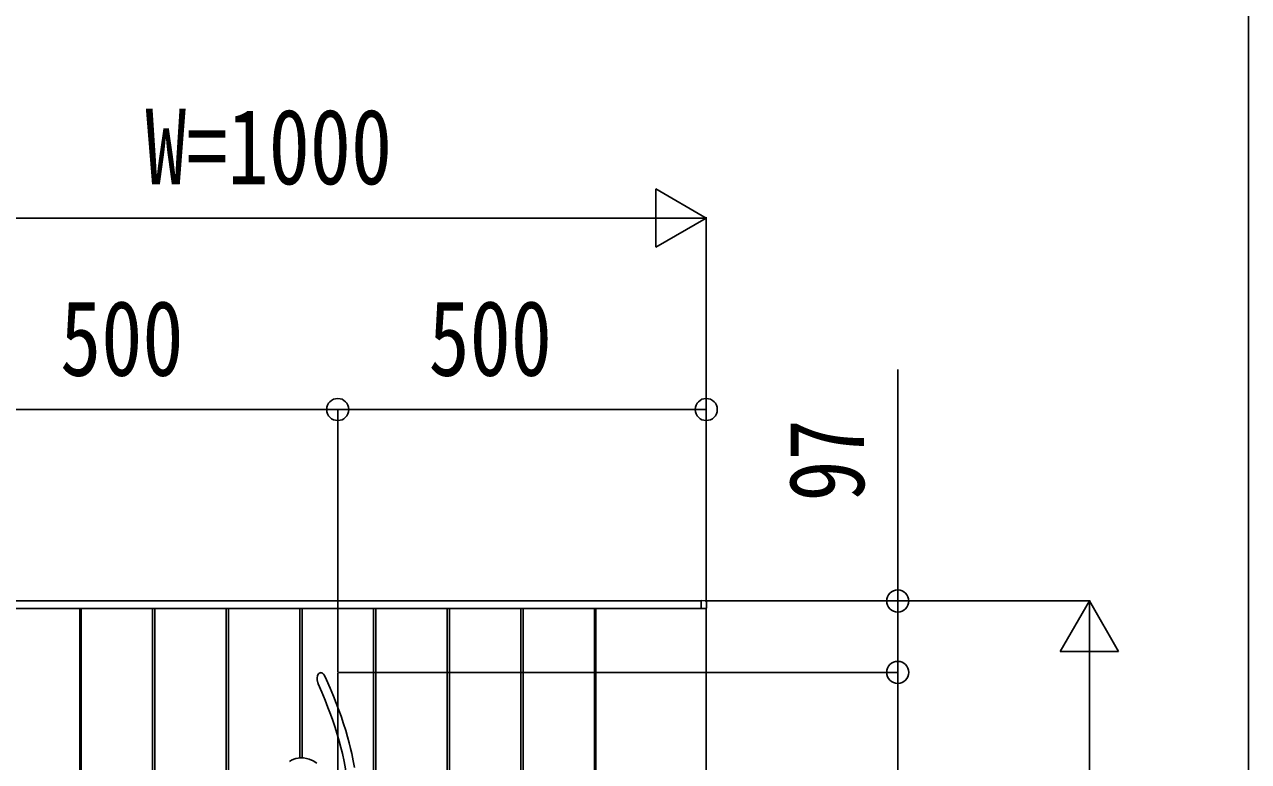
# Model space of a CAD drawing. Units: millimetres, scale not verified. Extents: x -14718 to 14718, y -10395 to 10395.
# Drawn here: x -1043 to 619, y -1005 to -5 of the extents above; entities that cross this region are included whole.
import ezdxf
from ezdxf.enums import TextEntityAlignment as Align

# ---------------------------------------------------------------- set-up
doc = ezdxf.new("R2010")
doc.units = ezdxf.units.MM
doc.header["$LTSCALE"] = 40
for name, color, linetype in [('0-1_USER1', 3, 'Continuous'), ('0-3_YKK_13', 4, 'Continuous'), ('0-4_YKK_A1', 4, 'Continuous'), ('0-5_YKK_D', 6, 'Continuous')]:
    doc.layers.add(name, color=color, linetype=linetype)
doc.styles.add('ＭＳ ゴシック', font='')
doc.styles.get('ＭＳ ゴシック').set_extended_font_data('MS Gothic')

msp = doc.modelspace()

# ---------------------------------------------------------------- linework, layer by layer
at = {"layer": '0-1_USER1'}
msp.add_line((618.57, 9712.5), (618.57, -8187.5), dxfattribs=at)
at = {"layer": '0-3_YKK_13'}
msp.add_line((-617.43, -884.5), (-617.43, -1884.5), dxfattribs=at)
for points in [[(-644.11, -899.77), (-644.11, -899.77), (-644.12, -899.74), (-644.19, -899.57), (-644.55, -898.63), (-645.49, -894.69), (-645.56, -891.83), (-644.96, -888.9), (-644.39, -887.61), (-643.57, -886.39), (-642.7, -885.55), (-641.58, -884.94), (-640.8, -884.78), (-640, -884.84), (-639.36, -885.04), (-638.36, -885.62), (-637.04, -886.89), (-635.68, -888.76), (-634.46, -890.88), (-634.28, -891.26)], [(-594.96, -1013.44), (-596.55, -1004.47), (-598.55, -994.59), (-600.13, -987.59), (-601.98, -980.11), (-604.14, -972.09), (-606.65, -963.46), (-609.59, -954.15), (-613.03, -944.05), (-616.11, -935.51), (-619.59, -926.35), (-623.5, -916.52), (-627.89, -905.94), (-632.82, -894.53), (-634.29, -891.26)], [(-644.11, -899.77), (-644.09, -899.82), (-639.12, -911.34), (-634.69, -922.01), (-630.76, -931.93), (-627.28, -941.16), (-624.19, -949.78), (-621.46, -957.85), (-618.21, -968.15), (-615.48, -977.65), (-613.18, -986.46), (-611.24, -994.67), (-608.98, -1005.52), (-607.18, -1015.51), (-605.74, -1024.77), (-604.59, -1033.23)], [(-646.01, -1007.83), (-651.05, -1004.65), (-656.41, -1002.25), (-660.14, -1001.16), (-664.02, -1000.52), (-668.05, -1000.41), (-671.16, -1000.72), (-674.26, -1001.37), (-677.27, -1002.37), (-680.13, -1003.73), (-682.84, -1005.53)]]:
    msp.add_lwpolyline(points, dxfattribs=at)
at = {"layer": '0-4_YKK_A1'}
for p, q in [((-1110.43, -787.5), (-124.43, -787.5)), ((-124.43, -797.5), (-124.43, -787.5)), ((-124.43, -797.2), (-124.43, -787.53)), ((-118.34, -787.37), (-123.9, -787.03)), ((-116.93, -788.87), (-116.93, -797)), ((-1117.43, -797.5), (-117.43, -797.5)), ((-967.43, -797.5), (-967.43, -1977.5)), ((-965.93, -797.5), (-965.93, -1977.5)), ((-868.93, -797.5), (-868.93, -1977.5)), ((-865.93, -797.5), (-865.93, -1977.5)), ((-768.93, -797.5), (-768.93, -1977.5)), ((-765.93, -797.5), (-765.93, -1977.5)), ((-668.93, -797.5), (-668.93, -1000.5)), ((-665.93, -797.5), (-665.93, -1000.47)), ((-568.93, -797.5), (-568.93, -1320.09)), ((-565.93, -797.5), (-565.93, -1318.16)), ((-468.93, -797.5), (-468.93, -1977.5)), ((-465.93, -797.5), (-465.93, -1977.5)), ((-368.93, -797.5), (-368.93, -1977.5)), ((-365.93, -797.5), (-365.93, -1977.5)), ((-268.93, -797.5), (-268.93, -1977.5)), ((-267.43, -797.5), (-267.43, -1977.5)), ((-124.43, -797.5), (-117.43, -797.5)), ((-117.43, -797.5), (-124.13, -797.5)), ((-124.13, -797.5), (-124.13, -797.5)), ((-117.43, -797.5), (-117.43, -1977.5))]:
    msp.add_line(p, q, dxfattribs=at)
for centre, radius, start, end in [((-123.93, -787.53), 0.5, 86.5, 180), ((-124.13, -797.2), 0.3, 180, 270), ((-118.43, -788.87), 1.5, 0, 86.5), ((-117.43, -797), 0.5, 270, 0)]:
    msp.add_arc(centre, radius, start, end, dxfattribs=at)
at = {"layer": '0-5_YKK_D'}
for p, q in [((-117.43, -267.5), (-185.85, -228)), ((-185.85, -228), (-185.85, -307)), ((-1117.43, -267.5), (-980.6, -267.5)), ((-1038.43, -267.5), (-196.43, -267.5)), ((-117.43, -267.5), (-254.26, -267.5)), ((-117.43, -267.5), (-185.85, -307)), ((-117.43, -785.5), (-117.43, -266.5)), ((-617.43, -527.5), (-1117.43, -527.5)), ((-617.43, -883.5), (-617.43, -526.5)), ((-617.43, -883.5), (-617.43, -526.5)), ((-617.43, -527.5), (-117.43, -527.5)), ((-117.43, -786.5), (-117.43, -526.5)), ((-116.43, -787.5), (143.57, -787.5)), ((-115.43, -787.5), (403.57, -787.5)), ((402.57, -787.5), (363.07, -855.92)), ((402.57, -787.5), (442.07, -855.92)), ((402.57, -787.5), (402.57, -924.33)), ((363.07, -855.92), (442.07, -855.92)), ((402.57, -866.5), (402.57, -1908.5)), ((-616.43, -884.5), (143.57, -884.5)), ((-616.43, -884.5), (143.57, -884.5)), ((142.57, -884.5), (142.57, -1884.5))]:
    msp.add_line(p, q, dxfattribs=at)
msp.add_lwpolyline([(142.57, -884.5), (142.57, -787.5), (142.57, -473.23)], dxfattribs=at)
for centre in [(-617.43, -527.5), (-617.43, -527.5), (-117.43, -527.5), (142.57, -787.5), (142.57, -884.5), (142.57, -884.5)]:
    msp.add_circle(centre, 15, dxfattribs=at)

# ---------------------------------------------------------------- texts
at = {"layer": '0-5_YKK_D', "style": 'ＭＳ ゴシック', "width": 0.8}
for s, p in [('W=1000', (-878.76, -252.5)), ('500', (-994.36, -512.5)), ('500', (-494.36, -512.5))]:
    msp.add_text(s, height=102.6, dxfattribs=at).set_placement(p, align=Align.BOTTOM_LEFT)
msp.add_text('97', height=102.6, rotation=90, dxfattribs=at).set_placement((127.57, -652.5), align=Align.BOTTOM_LEFT)

doc.saveas('drawing.dxf')
